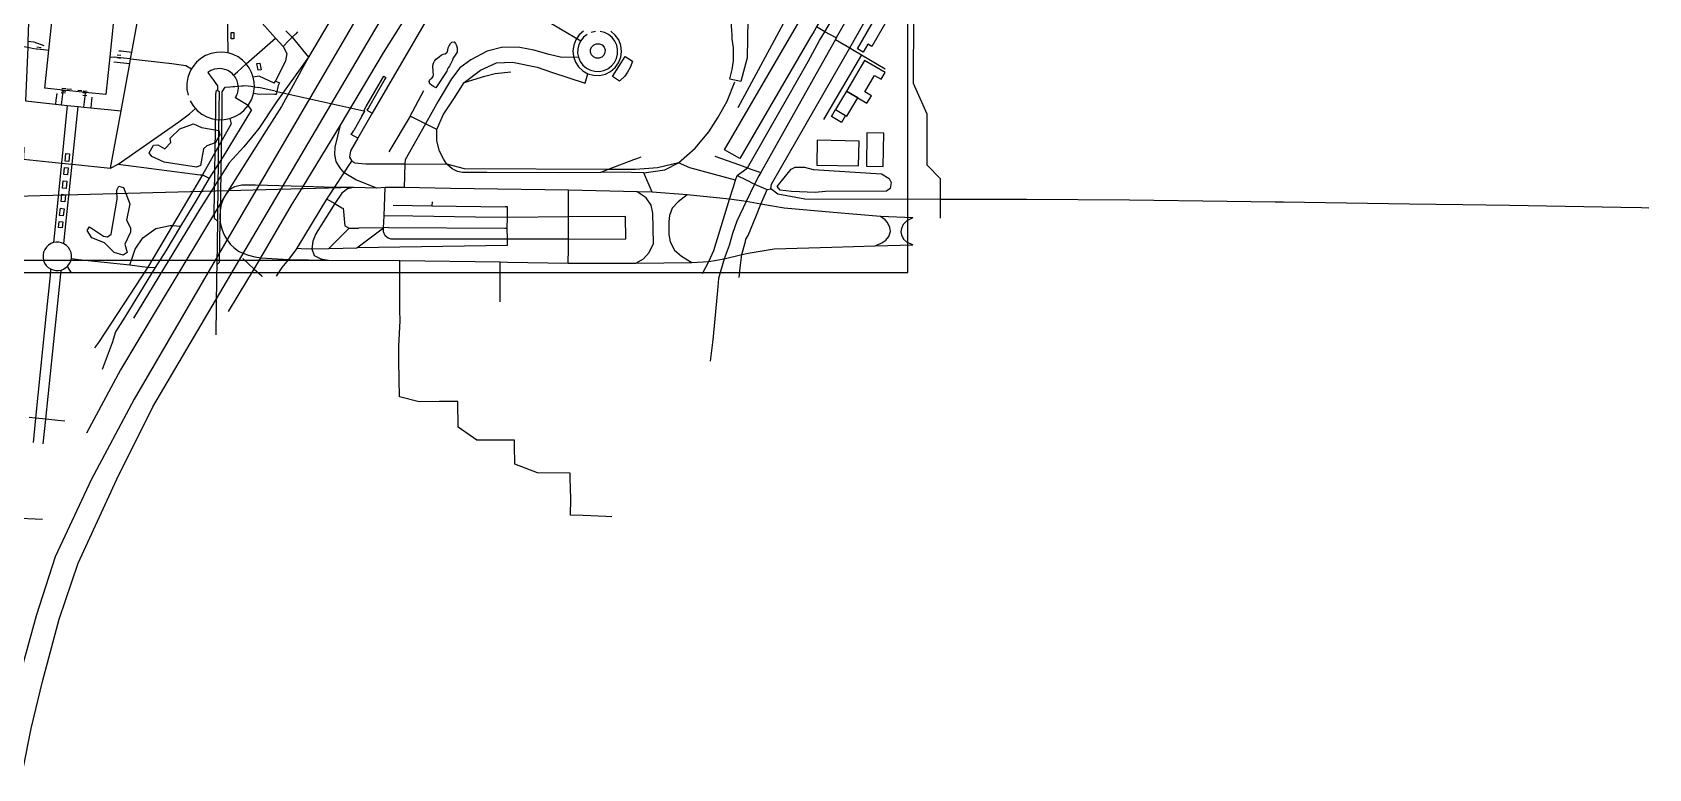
# Model space of a CAD drawing. Header units: metres. Extents: x -2626 to 1483, y -1332 to 1229.
# Drawn here: x 226 to 1483, y -1332 to -759 of the extents above; entities that cross this region are included whole.
import ezdxf

# ---------------------------------------------------------------- set-up
doc = ezdxf.new("R2010")
doc.units = ezdxf.units.M
for name, color, linetype in [('OSM_BUILDING', 8, 'Continuous'), ('OSM_GREEN_EXISTING', 94, 'Continuous'), ('OSM_ROAD_LOCAL', 9, 'Continuous'), ('OSM_ROAD_MAJOR', 30, 'Continuous'), ('SITE_BORDER', 3, 'Continuous')]:
    doc.layers.add(name, color=color, linetype=linetype)

msp = doc.modelspace()

# ---------------------------------------------------------------- linework, layer by layer
at = {"layer": 'OSM_BUILDING'}
for points in [[(776.003, -857.672), (764.161, -850.781), (820.095, -754.59), (823.596, -748.568), (848.755, -705.287), (860.604, -712.178), (835.588, -755.191), (833.719, -758.42), (830.486, -763.975)], [(867.481, -772.179), (888.783, -735.354), (893.635, -738.16), (891.428, -741.978), (894.16, -743.559), (878.56, -770.52), (875.472, -768.728), (871.97, -774.773)], [(382.5, -764.52), (380.449, -764.542), (380.405, -759.511), (382.462, -759.488)], [(682.474, -797.459), (676.91, -793.842), (686.97, -778.346), (692.534, -781.953), (691.096, -786.405), (688.783, -790.535), (686.501, -793.508)], [(403.758, -788.509), (401.513, -788.91), (400.588, -783.801), (402.832, -783.389)], [(867.731, -810.439), (874.809, -814.625), (878.279, -808.747), (873.133, -805.697), (880.68, -792.918), (885.832, -795.957), (888.964, -790.658), (873.027, -781.24), (858.872, -805.207)], [(858.872, -805.207), (850.437, -819.49), (858.278, -824.12), (859.297, -824.722), (867.731, -810.439)], [(850.437, -819.49), (858.278, -824.12), (855.039, -829.597), (847.199, -824.966)]]:
    msp.add_lwpolyline(points, close=True, dxfattribs=at)
at = {"layer": 'OSM_GREEN_EXISTING'}
for points in [[(769.463, -751.017), (772.314, -749.514), (775.503, -748.668), (779.023, -748.501), (782.212, -749.681), (781.705, -779.37), (776.678, -797.816), (768.125, -795.801), (768.125, -795.634), (770.139, -788.42), (770.639, -785.07), (770.976, -781.719), (770.976, -778.19), (771.145, -774.839), (771.145, -771.477), (770.47, -768.127), (770.139, -764.609), (770.139, -761.247), (769.801, -757.896), (769.463, -754.546)], [(539.546, -802.602), (537.958, -801.511), (536.363, -800.51), (535.019, -799.419), (534.519, -797.738), (535.019, -796.057), (536.532, -795.222), (537.701, -793.875), (537.958, -792.116), (537.701, -790.268), (537.451, -788.598), (537.283, -786.917), (537.37, -785.159), (537.789, -783.311), (538.627, -781.797), (539.715, -780.372), (541.059, -779.459), (542.397, -778.368), (543.822, -777.277), (545.417, -776.52), (547.011, -776.097), (548.355, -774.928), (548.937, -773.247), (549.275, -771.567), (550.112, -769.975), (551.038, -768.216), (552.207, -767.047), (553.801, -766.869), (555.058, -768.216), (555.814, -769.808), (556.152, -771.567), (556.152, -773.17), (556.152, -774.839), (555.314, -776.52), (554.139, -777.945), (553.051, -779.37), (552.544, -781.051), (551.875, -782.643), (551.038, -784.146), (550.2, -785.749), (549.106, -787.084), (548.355, -788.676), (548.099, -789.6)], [(659.897, -774.895), (659.96, -772.646), (660.879, -770.609), (662.511, -769.073), (664.605, -768.271), (666.844, -768.338), (668.888, -769.262), (670.42, -770.887), (671.22, -772.98), (671.151, -775.229), (670.232, -777.266), (668.6, -778.802), (666.512, -779.604), (664.268, -779.537), (662.229, -778.613), (660.691, -776.988)], [(351.269, -830.688), (357.471, -833.538), (370.889, -835.887), (371.727, -839.249), (368.038, -845.282), (361.498, -847.798), (358.978, -849.98), (356.634, -863.06), (353.445, -864.407), (328.461, -860.377), (318.732, -856.025), (316.719, -853.164), (320.076, -847.13), (323.427, -846.963), (328.961, -850.147), (333.494, -845.115), (333.156, -841.765), (340.703, -834.384)], [(874.871, -837.612), (874.365, -863.438), (887.532, -863.695), (888.039, -837.868)], [(254.327, -860.021), (251.469, -859.732), (252.076, -853.765), (254.939, -854.065)], [(836.232, -843.457), (835.857, -862.693), (868.375, -863.327), (868.744, -844.08)], [(253.264, -870.407), (250.406, -870.118), (250.963, -864.641), (253.826, -864.93)], [(892.103, -873.123), (893.61, -876.151), (892.772, -881.016), (889.921, -883.02), (842.628, -883.198), (834.581, -884.033), (816.3, -883.365), (807.259, -882.285), (805.064, -879.335), (815.968, -865.921), (818.982, -864.24), (826.197, -864.24), (832.906, -866.255), (886.232, -869.606)], [(252.194, -880.86), (249.337, -880.571), (249.919, -874.849), (252.782, -875.138)], [(296.761, -880.17), (301.794, -892.749), (299.112, -905.673), (302.132, -911.54), (302.132, -914.89), (297.768, -924.286), (299.612, -930.831), (296.599, -932.679), (289.552, -930.831), (282.006, -923.284), (272.114, -919.254), (268.588, -913.555), (270.433, -910.705), (281.168, -918.085), (284.357, -918.586), (287.208, -916.571), (291.903, -889.231), (291.565, -882.185), (293.072, -879.168)], [(251.138, -891.213), (248.274, -890.923), (248.837, -885.446), (251.694, -885.736)], [(250, -902.322), (247.143, -902.033), (247.724, -896.333), (250.581, -896.623)], [(249.05, -911.618), (246.192, -911.328), (246.667, -906.63), (249.531, -906.92)]]:
    msp.add_lwpolyline(points, close=True, dxfattribs=at)
at = {"layer": 'OSM_ROAD_LOCAL'}
for points in [[(773.821, -870.897), (781.912, -864.841), (829.248, -782.019), (837.97, -765.867), (842.147, -758.932), (869.97, -711.387), (883.587, -688.021), (906.852, -648.113), (910.197, -642.447), (946.692, -578.449), (998.418, -487.847), (1001.988, -481.446), (1002.157, -478.128), (1000.775, -475.323), (997.467, -471.872)], [(687.307, -496.273), (637.864, -580.765), (614.818, -619.816), (612.023, -624.547), (573.083, -690.949), (555.727, -709.584), (490.265, -822.295)], [(797.286, -881.751), (799.981, -881.083), (800.581, -877.687), (861.498, -771.533), (872.477, -752.397), (897.755, -706.378), (920.113, -666.414), (925.009, -657.486), (964.649, -582.101), (987.845, -538.252), (1010.879, -495.672)], [(225.978, -619.092), (226.122, -627.642), (225.96, -673.928), (225.872, -676.233), (225.441, -687.643), (223.565, -737.403), (222.477, -766.346), (222.302, -771.066), (220.726, -812.855), (244.004, -815.282), (248.556, -815.76), (253.12, -816.239), (261.467, -817.107), (265.968, -817.575), (271.302, -818.131), (294.879, -820.592), (301.607, -783.767), (302.282, -780.094), (303.251, -774.773), (319.063, -688.311), (314.937, -683.624)], [(293.804, -704.697), (286.113, -778.413), (283.044, -807.812), (267.306, -806.165), (249.894, -804.35), (235.657, -802.858), (238.746, -773.247), (246.417, -699.754)], [(932.005, -904.003), (932.03, -897.424), (932.055, -889.465), (932.062, -886.526), (932.099, -873.29), (921.564, -862.693), (921.677, -822.974), (911.079, -799.33), (911.223, -746.074), (913.23, -714.538), (900.6, -707.992)], [(420.851, -770.409), (415.012, -763.997), (383.9, -728.831), (374.265, -738.093)], [(378.129, -775.485), (377.673, -741.377)], [(629.623, -752.509), (636.638, -756.683), (652.257, -765.989)], [(814.699, -743.358), (811.404, -749.514), (774.528, -818.154)], [(186.395, -761.681), (217.688, -770.108), (222.302, -771.066), (226.966, -772.023)], [(222.477, -766.346), (226.991, -766.824), (234.869, -769.574)], [(382.431, -792.695), (385.351, -790.123), (392.272, -784.023), (415.012, -763.997)], [(431.999, -759.166), (430.674, -760.501), (428.029, -763.084), (425.378, -765.667), (420.851, -770.409)], [(423.021, -758.342), (428.029, -763.084), (440.746, -778.802)], [(654.458, -758.531), (651.063, -761.492), (648.468, -765.177), (646.817, -769.374), (646.211, -773.837), (646.68, -778.324), (648.199, -782.565), (650.675, -786.339), (653.976, -789.4), (657.915, -791.604), (662.354, -792.829), (666.962, -792.929), (671.452, -791.927), (675.572, -789.856), (679.061, -786.851), (681.724, -783.088), (683.4, -778.802), (683.981, -774.227), (683.444, -769.652), (681.818, -765.344), (679.192, -761.559), (675.728, -758.52)], [(657.209, -761.047), (654.451, -763.24), (652.257, -765.989), (650.794, -768.995), (650, -772.234), (649.918, -775.574), (650.544, -778.858), (651.95, -782.086), (654.039, -784.914), (656.709, -787.207), (659.822, -788.843), (663.23, -789.734), (666.744, -789.845), (670.195, -789.155), (673.409, -787.719), (676.216, -785.593), (678.473, -782.899), (680.067, -779.76), (680.924, -776.353), (680.993, -772.836), (680.267, -769.385), (678.792, -766.19), (676.641, -763.407), (673.915, -761.18), (670.764, -759.622), (667.338, -758.809)], [(663.824, -758.776), (660.385, -759.544)], [(850.944, -763.752), (842.147, -758.932), (835.588, -755.191)], [(850.3, -764.921), (861.498, -771.533), (863.549, -772.747), (870.72, -776.988), (889.071, -787.83)], [(226.966, -772.023), (234.532, -772.813)], [(232.575, -772.824), (229.186, -772.424)], [(229.392, -770.72), (232.781, -771.132)], [(234.532, -772.813), (238.746, -773.247)], [(286.113, -778.413), (289.627, -778.78)], [(296.792, -779.526), (289.627, -778.78)], [(291.59, -779.114), (294.454, -779.415)], [(294.66, -777.466), (291.791, -777.177)], [(293.129, -773.715), (295.029, -773.915), (303.251, -774.773)], [(348.662, -812.721), (351.057, -816.684), (352.801, -818.677), (354.114, -820.169), (357.678, -823.03), (361.685, -825.234), (366.012, -826.703), (370.526, -827.404), (375.097, -827.315), (379.586, -826.436), (383.85, -824.788), (387.214, -822.829), (390.252, -820.38), (393.741, -816.361), (396.499, -811.441), (397.88, -807.144), (398.574, -801.723), (398.443, -798.216), (397.718, -794.354), (396.424, -790.647), (394.598, -787.185), (392.272, -784.023), (389.296, -781.062), (385.888, -778.613), (382.131, -776.743), (378.129, -775.485), (373.696, -774.873), (369.226, -775.006), (364.849, -775.908), (360.679, -777.533), (356.852, -779.849), (353.464, -782.765), (350.625, -786.227), (349.687, -787.886), (348.343, -790.257), (346.805, -794.632), (346.055, -799.207), (346.123, -803.838), (346.999, -808.391)], [(440.746, -778.802), (415.124, -814.213), (402.082, -834.373), (390.259, -848.477), (379.029, -861.012), (356.046, -897.113)], [(420.851, -770.409), (423.734, -775.83), (422.765, -781.53), (414.924, -797.326)], [(650.544, -778.858), (637.57, -779.114), (627.673, -776.598), (615.768, -773.414), (605.033, -771.233), (591.622, -771.066), (579.542, -774.082), (566.969, -780.795), (558.415, -787.174), (551.707, -795.556), (541.422, -812.933)], [(870.72, -776.988), (841.109, -827.126)], [(289.24, -782.476), (301.607, -783.767)], [(302.282, -780.094), (296.792, -779.526)], [(302.282, -780.094), (334.488, -783.711), (345.198, -785.348), (349.687, -787.886)], [(373.39, -787.853), (371.62, -787.697), (369.907, -787.752), (367.519, -788.198), (364.799, -789.2), (363.236, -790.057), (362.298, -790.791), (365.668, -795.266), (366.212, -795.99), (367.944, -798.294), (369.939, -800.933), (369.895, -804.35)], [(396.242, -819.812), (393.741, -816.361), (387.239, -812.399), (383.825, -810.317), (384.2, -809.693), (384.65, -808.836), (385.044, -807.935), (385.376, -807.022), (385.651, -806.053), (385.951, -804.517), (386.088, -802.925), (386.013, -801.3), (385.757, -799.363), (385.469, -798.294), (385.188, -797.226), (384.682, -796.202), (383.919, -794.676), (383.043, -793.508), (382.431, -792.695), (381.243, -791.548), (380.267, -790.658), (379.192, -789.901), (377.954, -789.144), (376.754, -788.632), (375.403, -788.231), (373.39, -787.853)], [(553.551, -811.152), (561.598, -798.573), (574.346, -788.843), (586.757, -783.144), (599.331, -782.643), (618.45, -786.661), (629.636, -790.335)], [(561.598, -798.573), (577.616, -793.463), (585.832, -791.448)], [(585.832, -791.448), (598.074, -790.101)], [(629.636, -790.335), (655.758, -799.085), (657.915, -791.604)], [(252.132, -803.471), (248.743, -803.114)], [(256.346, -803.905), (252.951, -803.549)], [(373.565, -806.788), (373.552, -805.63), (375.797, -802.224), (379.867, -801.857), (381.818, -801.678), (383.331, -801.545)], [(383.331, -801.545), (386.013, -801.3)], [(386.013, -801.3), (388.627, -801.066), (389.946, -800.988), (391.115, -800.921), (393.672, -800.977), (396.023, -801.278), (398.574, -801.723), (401.907, -802.447)], [(414.03, -799.074), (402.307, -793.463), (397.718, -794.354)], [(414.705, -805.263), (401.907, -802.447)], [(414.03, -799.074), (414.924, -797.326), (416.956, -798.161), (418.038, -798.606), (417.588, -799.697), (417.144, -800.788)], [(417.144, -800.788), (416.7, -801.879), (415.9, -805.519), (415.393, -807.834), (414.143, -807.812)], [(485.544, -817.107), (498.487, -794.821)], [(500.112, -795.756), (487.164, -818.054)], [(498.487, -794.821), (499.231, -793.541), (500.856, -794.476), (500.112, -795.756)], [(701.319, -868.648), (717.813, -866.333), (728.235, -860.912), (741.215, -849.524), (751.85, -836.755), (759.084, -825.479), (766.212, -813.033), (772.171, -797.927)], [(253.12, -816.239), (248.556, -861.168), (242.835, -917.985), (242.31, -923.006)], [(244.867, -806.977), (244.31, -812.321), (244.004, -815.282)], [(251.782, -806.844), (248.387, -806.487)], [(248.556, -815.76), (249.043, -811.731)], [(248.568, -804.784), (251.957, -805.14)], [(249.043, -811.731), (249.537, -807.467)], [(249.537, -807.467), (249.894, -804.35)], [(261.248, -804.417), (264.443, -804.751)], [(265.081, -808.224), (268.169, -808.547)], [(268.344, -806.855), (265.256, -806.532)], [(265.431, -804.851), (268.519, -805.174)], [(265.968, -817.575), (266.456, -813.556)], [(266.456, -813.556), (266.95, -809.282)], [(266.95, -809.282), (267.306, -806.165)], [(272.171, -809.827), (271.614, -815.17), (271.302, -818.131)], [(368.482, -818.31), (368.632, -806.721)], [(369.895, -804.35), (368.651, -805.552), (368.632, -806.721)], [(369.895, -804.35), (371.114, -805.597), (371.102, -806.755)], [(371.102, -806.755), (370.945, -818.343)], [(373.415, -818.388), (373.565, -806.788)], [(400.888, -807.534), (397.88, -807.144)], [(414.143, -807.812), (400.888, -807.534)], [(414.705, -805.263), (415.9, -805.519), (483.625, -820.414), (484.444, -820.881)], [(541.422, -812.933), (531.518, -830.699), (515.756, -858.54), (515.506, -861.746), (514.899, -880.136)], [(531.518, -830.699), (519.738, -824.543), (530.349, -804.64)], [(689.214, -868.281), (667.669, -868.492), (634.807, -868.826), (579.186, -868.47), (560.391, -868.604), (556.365, -867.591), (552.338, -865.665), (548.193, -862.125), (545.798, -858.451), (542.447, -851.828), (540.315, -843.779), (540.296, -834.93), (545.336, -823.564), (553.551, -811.152)], [(219.376, -848.722), (219.02, -858.084), (248.556, -861.168), (256.827, -862.036), (286.732, -865.153), (294.879, -820.592)], [(250.513, -923.907), (251.032, -918.519), (256.827, -862.036), (261.467, -817.107)], [(379.586, -826.436), (380.53, -830.711), (358.303, -870.363), (335.026, -909.759), (315.706, -942.041), (277.404, -1000.673), (274.134, -1004.981)], [(396.242, -819.812), (374.315, -856.025), (363.524, -872.912), (353.282, -890.244), (340.996, -910.282), (329.623, -929.406), (321.352, -942.442), (297.793, -980.936), (290.546, -992.447), (287.87, -1000.974), (280.23, -1021.779)], [(292.628, -862.047), (339.784, -829.152), (348.168, -822.729), (352.801, -818.677)], [(367.388, -900.842), (368.482, -818.31)], [(370.945, -818.343), (369.857, -900.875)], [(372.321, -900.909), (373.415, -818.388)], [(490.265, -822.295), (478.886, -841.887), (473.209, -851.661), (472.64, -856.648), (474.315, -859.765)], [(482.218, -824.722), (475.784, -835.798)], [(482.218, -824.722), (484.444, -820.881)], [(483.625, -820.414), (485.544, -817.107)], [(487.164, -818.054), (486.101, -819.879)], [(486.101, -819.879), (490.265, -822.295)], [(519.738, -824.543), (503.157, -852.396)], [(478.886, -841.887), (473.921, -839.004), (475.065, -837.034), (475.784, -835.798)], [(540.296, -834.93), (531.518, -830.699)], [(286.732, -865.153), (292.628, -862.047), (356.333, -870.173), (358.303, -870.363), (359.672, -870.953)], [(456.99, -885.992), (460.848, -880.092), (468.319, -868.659), (471.545, -863.739), (474.315, -859.765)], [(474.315, -859.765), (476.541, -861.012), (485.188, -861.813), (504.558, -861.769), (515.506, -861.746), (548.193, -862.125)], [(728.235, -860.912), (712.054, -864.752), (694.904, -866.277), (673.627, -866.188), (561.986, -865.709), (548.193, -862.125)], [(693.404, -858.529), (673.627, -866.188), (667.669, -868.492)], [(699.143, -856.615), (696.38, -857.539), (693.404, -858.529)], [(772.664, -874.515), (737.157, -864.886), (728.235, -860.912)], [(756.596, -855.691), (775.747, -862.615), (781.912, -864.841), (785.357, -866.032), (792.228, -868.414)], [(359.672, -870.953), (362.342, -872.333)], [(362.342, -872.333), (363.524, -872.912)], [(701.319, -868.648), (691.659, -868.359), (689.214, -868.281)], [(707.959, -883.699), (701.319, -868.648)], [(770.764, -880.426), (772.664, -874.515), (773.821, -870.897)], [(773.821, -870.897), (780.843, -874.314)], [(780.843, -874.314), (787.464, -877.532), (795.879, -881.138)], [(475.709, -880.17), (17.357, -892.237)], [(431.931, -927.225), (454.964, -889.164), (456.99, -885.992)], [(475.709, -880.17), (470.964, -881.105), (466.462, -884.511), (461.091, -892.727), (447.843, -913.733)], [(454.964, -889.164), (456.927, -890.311), (461.091, -892.727), (466.687, -895.855), (467.556, -896.345)], [(499.381, -902.189), (500.212, -880.07)], [(536.689, -891.268), (536.626, -894.319)], [(642.672, -927.826), (642.685, -920.267), (642.71, -903.035), (642.722, -892.159)], [(642.722, -892.159), (642.741, -882.229)], [(695.223, -939.102), (701.094, -935.607), (705.546, -930.798), (708.828, -923.829), (708.44, -900.163), (706.959, -893.84), (703.101, -888.14), (696.23, -883.476)], [(766.193, -895.098), (767.969, -889.131), (770.764, -880.426)], [(788.846, -901.732), (792.297, -893.083), (796.773, -882.919)], [(795.879, -881.138), (797.286, -881.751)], [(796.773, -882.919), (797.286, -881.751)], [(1482.637, -896.133), (1477.128, -895.966), (1461.06, -895.788), (1374.54, -894.274), (1338.089, -893.762), (1296.567, -893.183), (1198.699, -891.669), (1192.322, -891.602), (1155.026, -891.023), (1078.917, -889.977), (998.824, -889.576), (932.055, -889.465), (826.566, -889.287), (805.633, -885.368), (799.981, -881.083)], [(356.046, -897.113), (331.505, -937.51)], [(367.388, -900.842), (367.35, -903.903), (369.782, -906.374)], [(369.857, -900.875), (369.782, -906.374), (369.332, -940.405)], [(369.332, -940.405), (371.495, -938.357), (371.908, -906.397), (372.246, -906.074), (372.321, -900.909)], [(467.556, -896.345), (468.826, -909.859), (472.177, -911.874), (479.505, -911.862)], [(521.527, -920.323), (504.845, -920.401), (502.463, -919.51), (500.244, -917.863), (498.881, -914.735), (498.856, -911.428), (499.381, -902.189)], [(521.814, -902.545), (499.381, -902.189)], [(506.433, -893.907), (536.626, -894.319), (593.622, -895.109)], [(570.551, -903.113), (521.814, -902.545)], [(642.71, -903.035), (595.254, -903.502), (570.551, -903.113)], [(595.292, -895.153), (593.622, -895.109)], [(595.279, -925.288), (595.267, -920.401), (595.217, -911.862), (595.254, -903.502), (595.292, -895.153)], [(642.685, -920.267), (687.458, -920.178), (687.057, -902.823), (642.71, -903.035)], [(755.689, -929.039), (766.193, -895.098)], [(780.549, -920.334), (782.487, -917.562), (788.846, -901.732)], [(910.466, -903.714), (905.746, -906.152), (903.02, -909.046), (901.575, -912.174), (901.219, -914.523), (901.675, -916.961), (903.22, -920.278), (905.502, -922.404), (910.604, -924.865)], [(301.851, -940.193), (303.495, -935.217), (305.883, -928.015), (311.904, -919.254), (322.039, -911.929), (333.087, -909.625), (335.026, -909.759), (340.996, -910.282)], [(447.843, -913.733), (446.13, -916.794), (444.004, -921.848), (443.347, -927.948), (445.01, -933.002), (450.125, -935.529), (456.077, -936.787)], [(456.565, -927.536), (472.177, -911.874)], [(595.279, -925.288), (478.21, -927.091), (498.856, -911.428)], [(502.851, -911.295), (498.856, -911.428), (479.505, -911.862)], [(502.851, -911.295), (593.36, -911.851)], [(593.36, -911.851), (595.217, -911.862)], [(242.31, -923.006), (240.259, -923.807), (238.408, -924.987), (236.826, -926.512), (235.576, -928.327), (234.707, -930.353), (234.257, -932.501), (234.238, -934.694), (234.65, -936.865), (235.488, -938.891), (236.707, -940.728), (238.258, -942.286), (240.09, -943.499)], [(250.513, -923.907), (248.568, -923.095), (246.499, -922.66), (244.385, -922.638), (242.31, -923.006)], [(248.287, -944.368), (250.269, -943.6), (252.069, -942.464), (253.101, -941.496), (253.62, -941.006), (254.864, -939.28), (255.752, -937.355), (256.259, -935.284), (256.352, -933.024), (255.99, -930.798), (255.183, -928.694), (253.964, -926.79), (252.388, -925.176), (250.513, -923.907)], [(415.868, -949.11), (420.195, -942.442), (425.328, -936.152), (430.349, -929.752), (431.931, -927.225)], [(431.931, -927.225), (434.813, -927.503), (443.347, -927.948), (456.565, -927.536), (478.21, -927.091)], [(570.357, -920.245), (521.527, -920.323)], [(642.685, -920.267), (595.267, -920.401), (570.357, -920.245)], [(642.66, -939.002), (642.672, -927.826)], [(747.011, -947.106), (751.782, -937.833), (755.689, -929.039)], [(776.597, -940.605), (777.648, -932.323), (780.38, -922.07), (780.549, -920.334)], [(40.334, -936.72), (456.077, -936.787)], [(253.101, -941.496), (256.09, -946.449)], [(256.259, -935.284), (261.829, -936.108), (301.851, -940.193), (311.435, -941.585), (315.706, -942.041), (321.352, -942.442)], [(331.505, -937.51), (304.608, -981.86)], [(369.332, -940.405), (369.207, -949.822), (368.619, -994.706)], [(389.615, -935.373), (398.349, -943.7), (404.233, -948.976), (404.608, -949.277)], [(676.503, -1136.349), (671.902, -1136.149), (654.07, -1135.37), (644.398, -1135.181), (644.523, -1122.434), (644.041, -1106.371), (643.972, -1102.43), (618.663, -1102.252), (601.044, -1095.506), (600.9, -1080.801), (600.863, -1076.827), (591.315, -1076.716), (579.73, -1076.615), (571.402, -1076.615), (557.009, -1066.608), (556.627, -1046.592), (542.366, -1046.682), (526.61, -1046.782), (511.51, -1043.108), (510.754, -1015.345), (510.748, -1008.321), (510.891, -1005.638), (511.004, -1003.49), (512.036, -983.897), (511.767, -975.482), (511.754, -950.746), (511.548, -937.032)], [(589.783, -969.225), (589.721, -951.782), (589.571, -938.034)], [(775.503, -950.045), (776.597, -940.605)], [(240.09, -943.499), (239.671, -948.531), (236.426, -980.458), (233.825, -1006.028), (228.367, -1059.55), (226.447, -1078.575)], [(234.382, -1079.476), (236.382, -1060.474), (241.822, -1007.397), (247.755, -949.923), (248.287, -944.368)], [(240.09, -943.499), (242.041, -944.301), (244.104, -944.724), (246.211, -944.746), (248.287, -944.368)], [(251.175, -1061.932), (245.742, -1061.298), (236.382, -1060.474), (228.367, -1059.55), (223.346, -1058.971)]]:
    msp.add_lwpolyline(points, dxfattribs=at)
at = {"layer": 'OSM_ROAD_MAJOR'}
for points in [[(521.358, -674.318), (382.7, -911.84), (305.046, -1044.867), (271.777, -1107.673), (243.629, -1167.597), (228.842, -1213.416), (215.925, -1260.482), (207.403, -1298.085), (201.507, -1330.758)], [(905.058, -668.318), (886.813, -700.5), (878.079, -715.907), (860.541, -746.831), (850.944, -763.752)], [(218.895, -1332.294), (224.991, -1301.035), (233.869, -1264.445), (246.849, -1215.909), (261.517, -1172.283), (291.628, -1107.139), (319.538, -1050.767), (535.732, -683.58)], [(465.487, -831.768), (499.012, -775.518), (525.447, -733.005)], [(456.371, -752.086), (440.746, -778.802)], [(850.944, -763.752), (850.3, -764.921), (837.783, -787.507), (792.228, -868.414), (790.777, -870.986), (787.464, -877.532), (780.893, -891.124)], [(440.746, -778.802), (419.657, -817.13), (407.784, -835.687)], [(407.784, -835.687), (389.915, -864.04), (376.591, -885.057)], [(436.476, -879.279), (465.487, -831.768)], [(464.924, -864.585), (462.236, -859.921), (461.204, -854.41), (461.279, -848.845), (465.487, -831.768)], [(493.647, -880.548), (477.535, -874.192), (468.319, -868.659), (464.924, -864.585)], [(436.476, -879.279), (399.412, -878.344), (396.08, -878.222), (392.222, -878.3), (388.914, -878.444), (385.401, -879.001), (383.137, -879.702), (380.83, -880.838), (378.623, -882.597), (376.591, -885.057)], [(403.657, -934.839), (427.404, -893.951), (436.476, -879.279)], [(475.709, -880.17), (460.848, -880.092), (436.476, -879.279)], [(376.591, -885.057), (322.952, -974.168), (294.479, -1022.047), (268.163, -1071.239)], [(376.591, -885.057), (374.371, -889.209), (372.815, -893.317), (371.896, -897.936), (371.664, -902.667), (371.983, -907.721), (373.227, -912.185), (374.228, -915.202), (375.478, -917.974), (377.316, -920.957), (380.074, -924.453), (382.643, -926.891), (386.088, -929.596), (389.671, -931.343), (394.035, -932.779), (398.812, -934.004), (403.657, -934.839)], [(493.647, -880.548), (475.709, -880.17)], [(500.212, -880.07), (493.647, -880.548)], [(551.069, -880.849), (514.899, -880.136), (500.212, -880.07)], [(780.893, -891.124), (767.969, -889.131), (735.107, -885.747), (707.959, -883.699), (696.23, -883.476), (642.741, -882.229), (551.069, -880.849)], [(735.107, -885.747), (728.048, -891.324), (723.471, -896.322), (721.351, -902.044), (720.795, -906.675), (720.883, -916.738), (721.789, -922.549), (725.153, -928.816), (730.599, -933.603), (738.57, -938.412)], [(780.893, -891.124), (773.734, -906.408), (770.32, -915.992), (767.594, -925.343), (763.767, -935.696)], [(848.449, -899.573), (810.604, -896.267), (792.297, -893.083), (780.893, -891.124)], [(233.719, -1138.32), (210.866, -1137.485), (188.033, -1136.294), (179.261, -1135.782), (173.309, -1135.414), (169.407, -1134.913), (166.281, -1134.223), (163.155, -1133.255), (160.473, -1132.297), (156.865, -1130.55), (153.995, -1128.735), (151.813, -1126.965), (149.787, -1124.917), (146.78, -1120.898), (144.298, -1116.757), (141.909, -1112.482), (111.129, -1052.882), (105.114, -1041.305), (41.984, -919.544), (29.399, -895.365)], [(910.466, -903.714), (885.257, -902.779), (848.449, -899.573)], [(881.28, -925.477), (886.345, -923.083), (889.421, -921.191), (891.847, -918.174), (893.035, -914.267), (892.622, -911.183), (890.784, -907.399), (889.008, -905.328), (885.257, -902.779)], [(763.767, -935.696), (777.648, -932.323), (782.437, -931.188), (802.776, -927.937), (847.661, -926.534)], [(847.661, -926.534), (881.28, -925.477), (910.604, -924.865)], [(378.342, -976.55), (393.404, -951.659), (398.349, -943.7), (403.657, -934.839)], [(403.657, -934.839), (425.328, -936.152), (456.077, -936.787)], [(456.077, -936.787), (511.548, -937.032), (589.571, -938.034), (595.329, -938.112), (642.66, -939.002)], [(642.66, -939.002), (695.223, -939.102)], [(695.223, -939.102), (738.57, -938.412), (751.782, -937.833), (763.767, -935.696)], [(763.767, -935.696), (759.491, -950.88), (758.615, -960.264), (756.515, -982.406), (754.92, -998.758), (752.995, -1015.2)]]:
    msp.add_lwpolyline(points, dxfattribs=at)
at = {"layer": 'SITE_BORDER'}
msp.add_lwpolyline([(-906.59, -946.216), (906.59, -946.216), (906.59, 946.216), (-906.59, 946.216)], close=True, dxfattribs=at)

doc.saveas('drawing.dxf')
